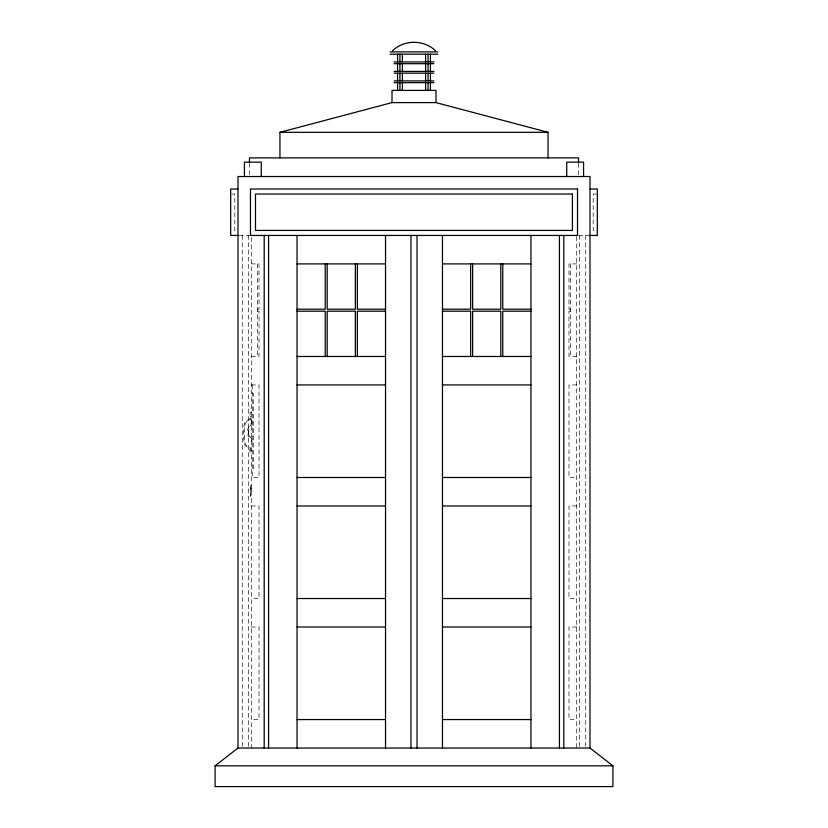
<?xml version="1.0" encoding="UTF-8"?>
<svg xmlns="http://www.w3.org/2000/svg" width="828" height="828" viewBox="0 0 828 828"><rect width="100%" height="100%" fill="white"/><g stroke="black" fill="none" stroke-linecap="round" stroke-linejoin="round"><path stroke-width="0.62" stroke-dasharray="4.14 3.1" d="M231.716 194.031L234.81 194.031L234.81 230.422L231.716 230.422M596.284 194.031L593.19 194.031L593.19 230.422L596.284 230.422M239.064 235.442L251.288 235.442L251.288 748.036M590.002 235.442L576.712 235.442L576.712 748.036M251.288 263.904L259.019 263.904L259.019 309.196L257.322 309.196M576.712 263.904L568.981 263.904L568.981 309.196L570.678 309.196M257.322 311.183L259.019 311.183L259.019 356.475L251.288 356.475M570.678 311.183L568.981 311.183L568.981 356.475L576.712 356.475M251.288 384.937L259.019 384.937L259.019 477.497L251.288 477.497M576.712 384.937L568.981 384.937L568.981 477.497L576.712 477.497M252.229 393.414L253.275 393.414L253.275 469.031L252.229 469.031M251.288 412.313L250.128 412.313L249.87 419.113L246.133 421.121L244.301 423.232L243.225 433.82L244.301 444.408L246.133 446.52L249.87 448.528L250.128 454.644L251.288 454.644M250.594 416.494L251.288 416.494M252.229 420.634L251.65 420.634C252.343 425.551 245.574 426.989 248.255 433.158C246.278 438.147 253.585 437.215 251.65 441.8L252.229 441.8M250.594 450.473L251.288 450.473M251.288 485.87L250.418 485.87L250.418 497.597L251.288 497.597M250.418 487.516L250.418 496.055M250.573 488.251L251.774 488.251L251.774 490.642L250.573 490.642M251.288 505.97L259.019 505.97L259.019 598.53L251.288 598.53M576.712 505.97L568.981 505.97L568.981 598.53L576.712 598.53M251.288 627.003L259.019 627.003L259.019 719.563L251.288 719.563M576.712 627.003L568.981 627.003L568.981 719.563L576.712 719.563M585.738 235.442L585.738 748.036M579.548 235.442L579.548 746.742M578.524 163.333L578.524 175.329M570.678 263.904L570.678 356.475M257.322 263.904L257.322 356.475M252.229 384.937L252.229 477.497M252.105 422.725C251.608 425.913 246.63 426.606 248.659 431.388C246.879 435.911 251.101 436.925 252.105 439.72M251.06 416.494L250.491 419.837L246.682 421.856L245.181 423.563L244.146 433.82L245.181 444.077L247.003 446.002L250.304 447.575L251.06 450.473M249.476 163.333L249.476 175.329M248.452 235.442L248.452 748.036M242.262 235.442L242.262 748.036"/><path stroke-width="1.24" d="M215.083 765.817L237.998 748.036L590.002 748.036L612.917 765.817L612.917 786.6L215.083 786.6L215.083 765.817L612.917 765.817M392.534 50.705C404.219 39.496 423.781 39.496 435.466 50.705M279.947 157.879L279.947 132.325L392.006 102.61L435.994 102.61L548.053 132.325L548.053 157.879M390.071 51.885L437.929 51.885M390.071 54.193L437.929 54.193M394.097 61.934L433.903 61.934M394.097 63.684L433.903 63.684M394.097 71.425L433.903 71.425M394.097 73.174L433.903 73.174M394.097 80.916L433.903 80.916M394.097 82.665L433.903 82.665M279.947 132.325L548.053 132.325M237.998 189.012L230.681 189.012L230.681 235.442L237.998 235.442M590.002 189.012L597.319 189.012L597.319 235.442L590.002 235.442M297.045 263.904L385.527 263.904M442.473 263.904L530.955 263.904M297.045 309.196L325.218 309.196L325.218 263.904M385.527 309.196L357.354 309.196L357.354 263.904M442.473 309.196L470.646 309.196L470.646 263.904M530.955 309.196L502.782 309.196L502.782 263.904M297.045 311.183L325.218 311.183L325.218 356.475M385.527 311.183L357.354 311.183L357.354 356.475M442.473 311.183L470.646 311.183L470.646 356.475M530.955 311.183L502.782 311.183L502.782 356.475M297.045 356.475L385.527 356.475M442.473 356.475L530.955 356.475M297.045 384.937L385.527 384.937M442.473 384.937L530.955 384.937M297.045 477.497L385.527 477.497M442.473 477.497L530.955 477.497M297.045 505.97L385.527 505.97M442.473 505.97L530.955 505.97M297.045 598.53L385.527 598.53M442.473 598.53L530.955 598.53M297.045 627.003L385.527 627.003M442.473 627.003L530.955 627.003M297.045 719.563L385.527 719.563M442.473 719.563L530.955 719.563M590.002 748.036L590.002 176.53L237.998 176.53L237.998 748.036M583.564 176.53L583.564 162.133L566.735 162.133L566.735 176.53M578.524 162.133L578.524 157.879L249.476 157.879L249.476 162.133M563.806 235.442L563.806 748.036M559.428 235.442L559.428 748.036M530.955 235.442L530.955 748.036M500.805 263.904L500.805 309.196L472.633 309.196L472.633 263.904M500.805 356.475L500.805 311.183L472.633 311.183L472.633 356.475M442.473 235.442L442.473 748.036M435.994 102.61L435.994 90.407L392.006 90.407L392.006 102.61M430.415 54.193L430.415 61.934M430.415 63.684L430.415 71.425M430.415 73.174L430.415 80.916M430.415 82.665L430.415 90.407M428.066 54.193L428.066 61.934M428.066 63.684L428.066 71.425M428.066 73.174L428.066 80.916M428.066 82.665L428.066 90.407M425.613 54.193L425.613 61.934M425.613 63.684L425.613 71.425M425.613 73.174L425.613 80.916M425.613 82.665L425.613 90.407M417.022 235.442L417.022 748.036M410.978 235.442L410.978 748.036M402.387 54.193L402.387 61.934M402.387 63.684L402.387 71.425M402.387 73.174L402.387 80.916M402.387 82.665L402.387 90.407M399.934 54.193L399.934 61.934M399.934 63.684L399.934 71.425M399.934 73.174L399.934 80.916M399.934 82.665L399.934 90.407M397.585 54.193L397.585 61.934M397.585 63.684L397.585 71.425M397.585 73.174L397.585 80.916M397.585 82.665L397.585 90.407M385.527 235.442L385.527 748.036M355.367 263.904L355.367 309.196L327.195 309.196L327.195 263.904M355.367 356.475L355.367 311.183L327.195 311.183L327.195 356.475M297.045 235.442L297.045 748.036M268.572 235.442L268.572 748.036M264.194 235.442L264.194 748.036M261.265 176.53L261.265 162.133L244.436 162.133L244.436 176.53M577.52 189.012L250.48 189.012L250.48 235.442L577.52 235.442L577.52 189.012M572.427 194.031L255.49 194.031L255.49 230.422L572.427 230.422L572.427 194.031"/></g></svg>
